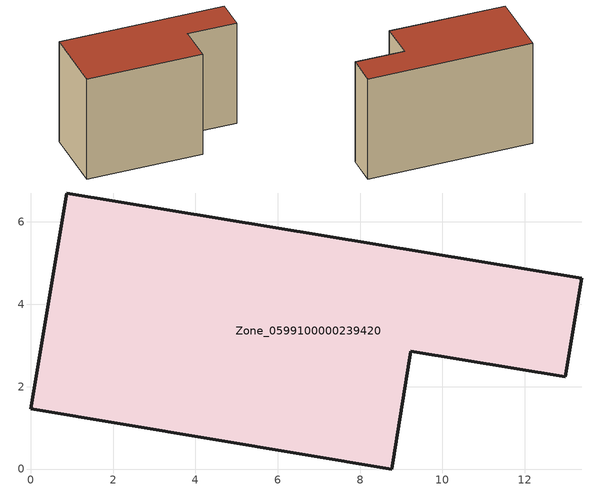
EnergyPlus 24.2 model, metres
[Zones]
Zone_0599100000239420
 floor ground (C_G): 0,1.47 0.87,6.7 13.38,4.63 12.98,2.24 9.23,2.86 8.77,0 z0
 wall outside (C_F): 0.87,6.7 0,1.47 8.77,0 9.23,2.86 12.98,2.24 13.38,4.63 0.87,6.7 z0:8.48
 roof outside (C_R): 13.38,4.63 0.87,6.7 0,1.47 8.77,0 9.23,2.86 12.98,2.24 z8.48
[BUILDING]
Pand.0599100000239420: North Axis=0; Terrain=City; Loads Convergence Tolerance Value=0.04; Temperature Convergence Tolerance Value=0.4; Solar Distribution=FullExterior; Maximum Number of Warmup Days=25; Minimum Number of Warmup Days=1
[Site:Location]
Rotterdam.The.Hague.AP_ZH_NLD Design_Conditions: Latitude=51.96; Longitude=4.45; Time Zone=1; Elevation=-4.5
[SITE:GROUNDTEMPERATURE:BUILDINGSURFACE]
18, 18, 18, 18, 18, 18, 18, 18, 18, 18, 18, 18
[MATERIAL] Thermal Absorptance=0.9; Solar Absorptance=0.7; Visible Absorptance=0.7
Name | Roughness | Thickness | Conductivity | Density | Specific Heat
G.TI.1975-1991 | MediumSmooth | 0.15 | 0.288461 | 540 | 1210
F.TI.1975-1991 | Rough | 0.3 | 0.230769 | 1920 | 840
R.TI.1975-1991 | MediumRough | 0.2 | 0.153846 | 1500 | 1000
[CONSTRUCTION]
C_G: G.TI.1975-1991
C_F: F.TI.1975-1991
C_R: R.TI.1975-1991
[ZONE]
Zone_0599100000239420: Type=1; Multiplier=1; Ceiling Height=Autocalculate; Volume=Autocalculate; Floor Area=autocalculate; Part of Total Floor Area=Yes
[ZONEINFILTRATION:DESIGNFLOWRATE]
Infil_Zone_0599100000239420: Zone or ZoneList or Space or SpaceList=Zone_0599100000239420; Schedule=AlwaysOn; Design Flow Rate Calculation Method=Flow/Area; Flow Rate per Floor Area=0.003; Constant Term Coefficient=1; Temperature Term Coefficient=0; Velocity Term Coefficient=0; Velocity Squared Term Coefficient=0
[HVACTEMPLATE:ZONE:IDEALLOADSAIRSYSTEM]
Zone_0599100000239420: Maximum Heating Supply Air Temperature=50; Minimum Cooling Supply Air Temperature=13; Maximum Heating Supply Air Humidity Ratio=0.0156; Minimum Cooling Supply Air Humidity Ratio=0.0077; Heating Limit=NoLimit; Cooling Limit=NoLimit; Dehumidification Control Type=ConstantSensibleHeatRatio; Cooling Sensible Heat Ratio=0.7; Dehumidification Setpoint=60; Humidification Control Type=None; Humidification Setpoint=30; Outdoor Air Method=None; Outdoor Air Flow Rate per Person=0.00944; Outdoor Air Flow Rate per Zone Floor Area=0; Outdoor Air Flow Rate per Zone=0; Demand Controlled Ventilation Type=None; Outdoor Air Economizer Type=NoEconomizer; Heat Recovery Type=None; Sensible Heat Recovery Effectiveness=0.7; Latent Heat Recovery Effectiveness=0.65
[ZONECONTROL:THERMOSTAT]
ThermostatControl_Zone_0599100000239420: Zone or ZoneList=Zone_0599100000239420; Control Type Schedule=DualSetpointControlType; Control 1=Thermostat_Zone_0599100000239420; Temperature Difference Between Cutout And Setpoint=0
[THERMOSTATSETPOINT:DUALSETPOINT]
Thermostat_Zone_0599100000239420: Heating Setpoint Temperature Schedule=HeatingSetpoint_Zone_0599100000239420; Cooling Setpoint Temperature Schedule=CoolingSetpoint_Zone_0599100000239420
[SCHEDULE:COMPACT]
HeatingSetpoint_Zone_0599100000239420: Through: 12/31, For: AllDays, Until: 24:00, 21
CoolingSetpoint_Zone_0599100000239420: Through: 12/31, For: AllDays, Until: 24:00, 24
DualSetpointControlType: Through: 12/31, For: AllDays, Until: 24:00, 4
AlwaysOn: Through: 12/31, For: AllDays, Until: 24:00, 1
